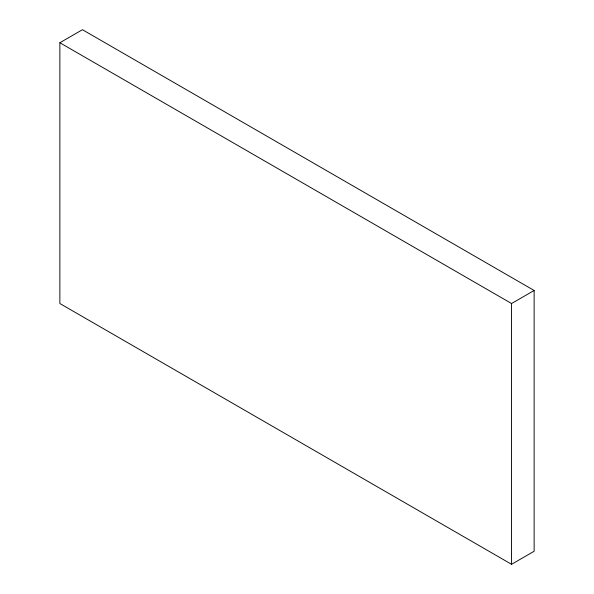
<?xml version="1.0" encoding="UTF-8"?>
<svg xmlns="http://www.w3.org/2000/svg" width="594" height="594" viewBox="0 0 594 594"><rect width="100%" height="100%" fill="white"/><g stroke="black" fill="none" stroke-linecap="round" stroke-linejoin="round"><path stroke-width="0.89" d="M59.868 42.738L82.447 29.7L534.132 290.481L534.132 551.262L511.553 564.3L59.868 303.519L59.868 42.738L511.553 303.519L534.132 290.481M511.553 303.519L511.553 564.3"/></g></svg>
